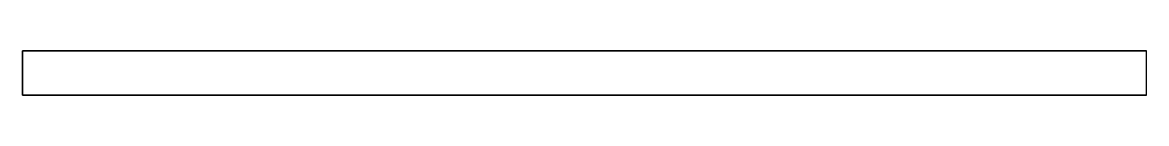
# Model space of a CAD drawing. Extents: x 0 to 380, y -15 to 0.
import ezdxf

# ---------------------------------------------------------------- set-up
doc = ezdxf.new("R2010")
doc.units = 0
doc.layers.get('0').update_dxf_attribs({"linetype": 'CONTINUOUS'})

msp = doc.modelspace()

# ---------------------------------------------------------------- linework, layer by layer
at = {"linetype": 'CONTINUOUS'}
for p, q in [((0, -15), (0, 0)), ((0, 0), (380, 0)), ((380, 0), (0, 0)), ((0, 0), (0, -15)), ((380, -15), (380, 0)), ((380, -15), (380, 0)), ((380, -15), (0, -15)), ((0, -15), (380, -15))]:
    msp.add_line(p, q, dxfattribs=at)

doc.saveas('drawing.dxf')
